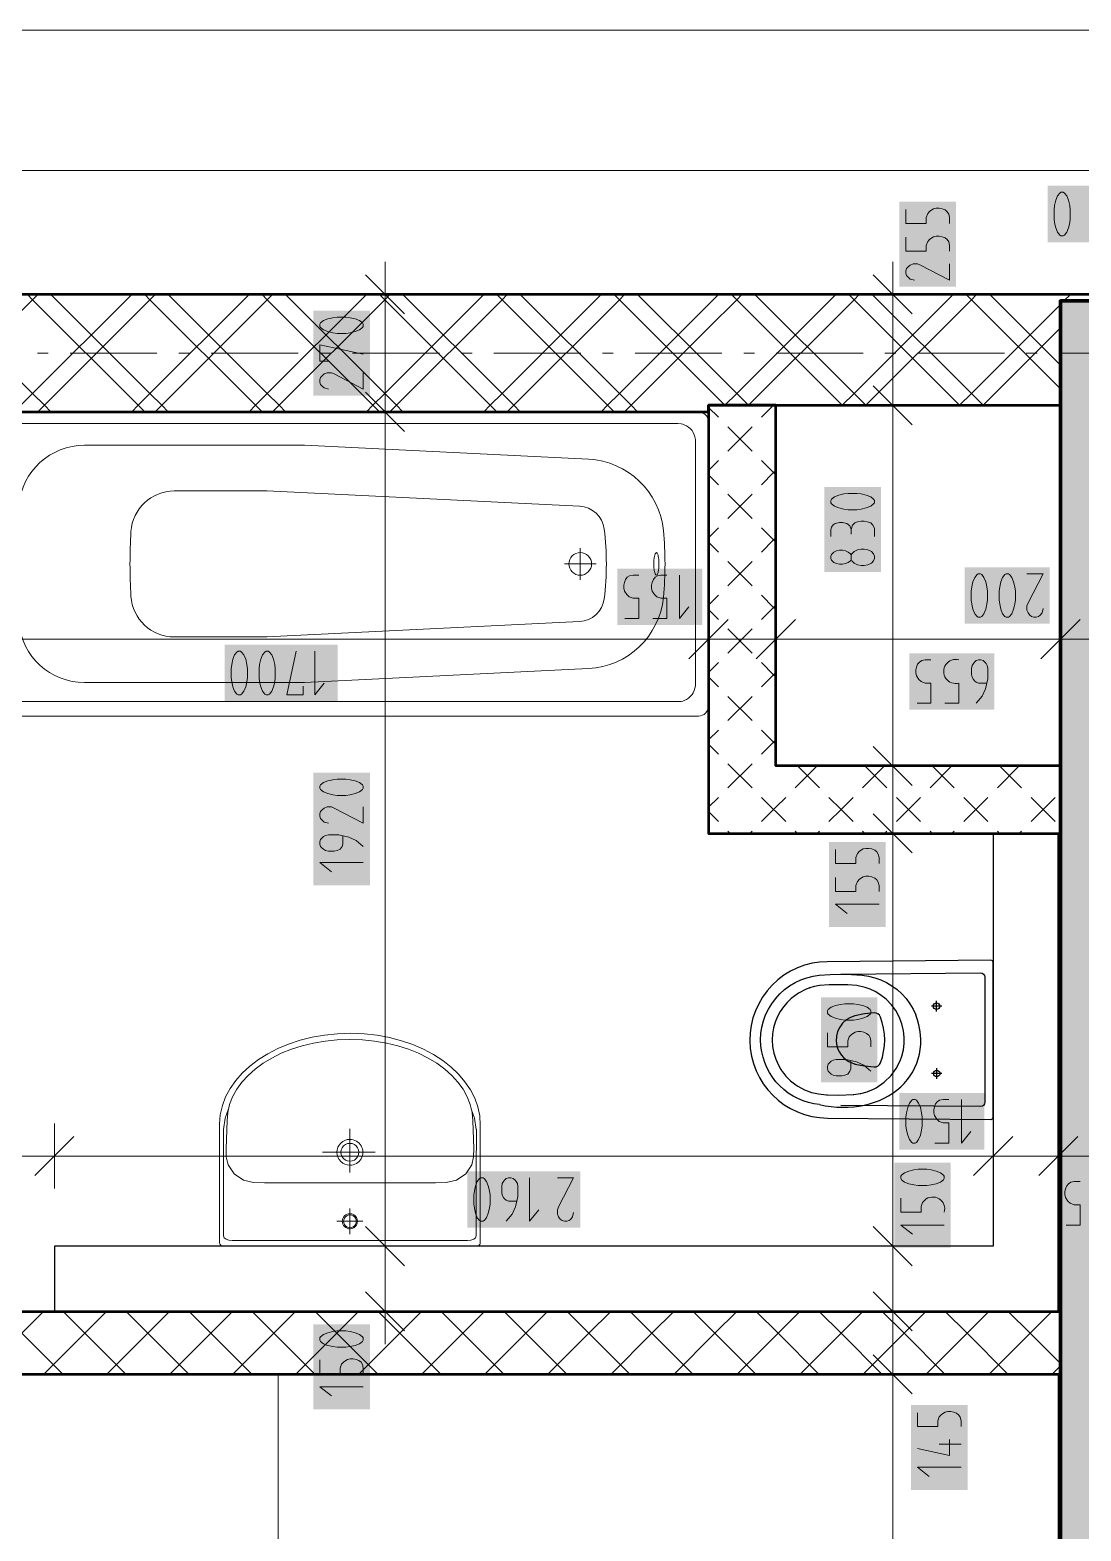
# Model space of a CAD drawing. Header units: millimetres. Extents: x 0 to 594, y 0 to 420.
# Drawn here: x 325.53 to 350.32, y 189.16 to 224.56 of the extents above; entities that cross this region are included whole.
import ezdxf

# ---------------------------------------------------------------- set-up
doc = ezdxf.new("R2010")
doc.units = ezdxf.units.MM
doc.header["$LTSCALE"] = 8
for name, color, linetype in [('PDF_Instalacni prizdivka do 1m', 7, 'Continuous'), ('PDF_Koty delkove', 7, 'Continuous'), ('PDF_Kuchyne', 7, 'Continuous'), ('PDF_Osy hlavni', 7, 'Continuous'), ('PDF_Pricky CP', 7, 'Continuous'), ('PDF_Pricky zdene', 7, 'Continuous'), ('PDF_Sanita', 7, 'Continuous'), ('PDF_Steny akusticke', 7, 'Continuous'), ('PDF_Steny obvodove nosne', 7, 'Continuous')]:
    doc.layers.add(name, color=color, linetype=linetype)

msp = doc.modelspace()

# ---------------------------------------------------------------- linework, layer by layer
at = {"layer": 'PDF_Instalacni prizdivka do 1m', "lineweight": 25}
msp.add_lwpolyline([(326.109, 194.34), (349.786, 194.34), (349.786, 194.34), (349.786, 205.615), (348.249, 205.615), (348.249, 195.878), (326.109, 195.878)], close=True, dxfattribs=at)
at = {"layer": 'PDF_Koty delkove', "lineweight": 18}
for points in [[(510.402, 224.562), (490.697, 224.562), (470.838, 224.562), (469.351, 224.562), (157.447, 224.562)], [(416.513, 221.246), (405.084, 221.246), (397.192, 221.246), (389.71, 221.246), (312.015, 221.246), (304.533, 221.246), (293.412, 221.246), (290.798, 221.246), (281.778, 221.246), (279.164, 221.246), (268.043, 221.246), (260.561, 221.246), (182.866, 221.246)], [(346.192, 220.331), (346.192, 220.002), (346.67, 220.002), (346.67, 220.139), (346.705, 220.234), (346.756, 220.289), (346.841, 220.344), (346.909, 220.358), (346.977, 220.358), (347.046, 220.344), (347.114, 220.317), (347.165, 220.276), (347.2, 220.221), (347.217, 220.139), (347.217, 220.002)], [(346.192, 219.673), (346.192, 219.345), (346.67, 219.345), (346.67, 219.482), (346.705, 219.577), (346.756, 219.632), (346.841, 219.687), (346.909, 219.701), (346.977, 219.701), (347.046, 219.687), (347.114, 219.66), (347.165, 219.618), (347.2, 219.564), (347.217, 219.482), (347.217, 219.345)], [(334.369, 217.864), (333.446, 218.786)], [(333.907, 218.325), (333.907, 219.094)], [(346.341, 217.864), (345.419, 218.786)], [(345.88, 218.325), (345.88, 219.094)], [(347.217, 219.044), (347.217, 218.66), (346.534, 219.016), (346.465, 219.044), (346.362, 219.044), (346.295, 219.016), (346.243, 218.975), (346.209, 218.934), (346.192, 218.879), (346.192, 218.825), (346.209, 218.77), (346.243, 218.729), (346.295, 218.688), (346.396, 218.66)], [(334.676, 218.325), (333.907, 218.325), (333.139, 218.325)], [(333.907, 194.34), (333.907, 195.878), (333.907, 215.557), (333.907, 218.325)], [(346.649, 218.325), (345.88, 218.325), (345.111, 218.325)], [(345.88, 150.974), (345.88, 192.854), (345.88, 194.34), (345.88, 195.878), (345.88, 205.615), (345.88, 207.204), (345.88, 215.711), (345.88, 218.325)], [(332.984, 217.79), (332.779, 217.79), (332.677, 217.776), (332.558, 217.749), (332.455, 217.708), (332.386, 217.654), (332.37, 217.626), (332.37, 217.572), (332.386, 217.544), (332.455, 217.49), (332.558, 217.448), (332.677, 217.421), (332.779, 217.407), (332.984, 217.407), (333.086, 217.421), (333.206, 217.448), (333.309, 217.49), (333.378, 217.544), (333.395, 217.572), (333.395, 217.626), (333.378, 217.654), (333.309, 217.708), (333.206, 217.749), (333.086, 217.776), (332.984, 217.79)], [(332.574, 216.75), (332.37, 216.75), (332.37, 217.133), (333.395, 216.915)], [(333.395, 216.476), (333.395, 216.092), (332.711, 216.449), (332.643, 216.476), (332.54, 216.476), (332.472, 216.449), (332.421, 216.408), (332.386, 216.367), (332.37, 216.312), (332.37, 216.258), (332.386, 216.203), (332.421, 216.161), (332.472, 216.12), (332.574, 216.092)], [(334.369, 215.096), (333.446, 216.019)], [(346.341, 215.25), (345.419, 216.172)], [(346.649, 215.711), (345.88, 215.711), (345.111, 215.711)], [(334.676, 215.557), (333.907, 215.557), (333.139, 215.557)], [(345.036, 213.633), (344.831, 213.633), (344.729, 213.619), (344.61, 213.592), (344.507, 213.551), (344.438, 213.496), (344.422, 213.468), (344.422, 213.414), (344.438, 213.386), (344.507, 213.332), (344.61, 213.291), (344.729, 213.263), (344.831, 213.249), (345.036, 213.249), (345.138, 213.263), (345.258, 213.291), (345.361, 213.332), (345.43, 213.386), (345.447, 213.414), (345.447, 213.468)], [(345.447, 213.468), (345.43, 213.496), (345.361, 213.551), (345.258, 213.592), (345.138, 213.619), (345.036, 213.633)], [(344.422, 212.62), (344.422, 212.784), (344.438, 212.839), (344.473, 212.894), (344.524, 212.921), (344.626, 212.949), (344.695, 212.949), (344.797, 212.921), (344.866, 212.866), (344.9, 212.784), (344.9, 212.675)], [(345.447, 212.62), (345.447, 212.811), (345.412, 212.88), (345.361, 212.935), (345.276, 212.962), (345.207, 212.976), (345.138, 212.976), (345.053, 212.962), (344.986, 212.935), (344.934, 212.88), (344.9, 212.784)], [(344.438, 212.059), (344.422, 212.1), (344.422, 212.154), (344.438, 212.195), (344.49, 212.25), (344.558, 212.278), (344.626, 212.292), (344.695, 212.292), (344.763, 212.278), (344.831, 212.25), (344.882, 212.209), (344.9, 212.182)], [(344.9, 212.072), (344.882, 212.045), (344.831, 212.004), (344.763, 211.977), (344.695, 211.963), (344.626, 211.963), (344.558, 211.977), (344.49, 212.004), (344.438, 212.059)], [(339.538, 211.467), (339.552, 211.535), (339.579, 211.603), (339.62, 211.654), (339.674, 211.689), (339.756, 211.706), (339.894, 211.706)], [(340.222, 210.681), (340.551, 210.681), (340.551, 211.159), (340.413, 211.159), (340.318, 211.194), (340.263, 211.245), (340.209, 211.33), (340.195, 211.398), (340.195, 211.467), (340.209, 211.535), (340.236, 211.603), (340.277, 211.654), (340.331, 211.689), (340.413, 211.706), (340.551, 211.706)], [(340.852, 211.706), (340.852, 210.681), (341.07, 210.954)], [(348.389, 211.325), (348.389, 211.12), (348.403, 211.018), (348.43, 210.899), (348.472, 210.796), (348.526, 210.727), (348.554, 210.711), (348.608, 210.711), (348.636, 210.727), (348.69, 210.796), (348.731, 210.899), (348.759, 211.018), (348.773, 211.12), (348.773, 211.325), (348.759, 211.427), (348.731, 211.547), (348.69, 211.65), (348.636, 211.719), (348.608, 211.736), (348.554, 211.736), (348.526, 211.719), (348.472, 211.65), (348.43, 211.547)], [(349.046, 211.736), (349.43, 211.736), (349.074, 211.052), (349.046, 210.984), (349.046, 210.881), (349.074, 210.813), (349.115, 210.762), (349.156, 210.727), (349.211, 210.711), (349.265, 210.711), (349.32, 210.727), (349.361, 210.762), (349.402, 210.813), (349.43, 210.915)], [(339.565, 210.681), (339.894, 210.681), (339.894, 211.159), (339.756, 211.159), (339.661, 211.194), (339.606, 211.245), (339.552, 211.33), (339.538, 211.398), (339.538, 211.467)], [(348.43, 211.547), (348.403, 211.427), (348.389, 211.325)], [(341.996, 210.655), (341.074, 209.732)], [(341.535, 210.962), (341.535, 210.193), (341.535, 209.425)], [(343.585, 210.655), (342.662, 209.732)], [(343.124, 210.962), (343.124, 210.193), (343.124, 209.425)], [(350.299, 210.655), (349.376, 209.732)], [(349.837, 210.962), (349.837, 210.193), (349.837, 209.425)], [(386.942, 210.193), (383.497, 210.193), (377.615, 210.193), (377.612, 210.193), (375.857, 210.193), (371.028, 210.193), (360.19, 210.193), (358.601, 210.193), (351.888, 210.193), (349.837, 210.193), (343.124, 210.193), (341.535, 210.193), (324.11, 210.193), (314.783, 210.193), (313.655, 210.193)], [(330.621, 209.72), (330.58, 209.822), (330.526, 209.891), (330.498, 209.908), (330.444, 209.908), (330.416, 209.891), (330.361, 209.822), (330.32, 209.72), (330.293, 209.6), (330.279, 209.497)], [(330.279, 209.497), (330.279, 209.292), (330.293, 209.191), (330.32, 209.071), (330.361, 208.968), (330.416, 208.9), (330.444, 208.883), (330.498, 208.883), (330.526, 208.9), (330.58, 208.968), (330.621, 209.071), (330.649, 209.191), (330.663, 209.292), (330.663, 209.497), (330.649, 209.6), (330.621, 209.72)], [(331.977, 209.087), (331.977, 208.883), (331.593, 208.883), (331.812, 209.908)], [(332.25, 209.908), (332.25, 208.883), (332.469, 209.156)], [(346.454, 208.683), (346.783, 208.683), (346.783, 209.16), (346.646, 209.16), (346.551, 209.195), (346.496, 209.246), (346.441, 209.331), (346.427, 209.399), (346.427, 209.468), (346.441, 209.536), (346.468, 209.604), (346.51, 209.655), (346.564, 209.69), (346.646, 209.707), (346.783, 209.707)], [(348.097, 209.16), (347.906, 209.16), (347.851, 209.178), (347.81, 209.211), (347.783, 209.246), (347.755, 209.296), (347.741, 209.365), (347.741, 209.501), (347.755, 209.57), (347.783, 209.621), (347.81, 209.655), (347.851, 209.69), (347.906, 209.707), (347.96, 209.707), (348.015, 209.69), (348.056, 209.655), (348.083, 209.621), (348.111, 209.57), (348.125, 209.501), (348.125, 209.263), (348.07, 209.024), (347.988, 208.853), (347.851, 208.683)], [(346.341, 206.742), (345.419, 207.665)], [(346.649, 207.204), (345.88, 207.204), (345.111, 207.204)], [(332.984, 206.895), (332.779, 206.895), (332.677, 206.881), (332.558, 206.854), (332.455, 206.813), (332.386, 206.759), (332.37, 206.731), (332.37, 206.677), (332.386, 206.649), (332.455, 206.594), (332.558, 206.553)], [(332.558, 206.553), (332.677, 206.525), (332.779, 206.511), (332.984, 206.511), (333.086, 206.525), (333.206, 206.553), (333.309, 206.594), (333.378, 206.649), (333.395, 206.677), (333.395, 206.731), (333.378, 206.759), (333.309, 206.813), (333.206, 206.854), (333.086, 206.881), (332.984, 206.895)], [(333.395, 206.238), (333.395, 205.854), (332.711, 206.211), (332.643, 206.238), (332.54, 206.238), (332.472, 206.211), (332.421, 206.17), (332.386, 206.129), (332.37, 206.074), (332.37, 206.019), (332.386, 205.964), (332.421, 205.923), (332.472, 205.882), (332.574, 205.854)], [(346.341, 205.154), (345.419, 206.076)], [(333.395, 205.307), (333.224, 205.445), (333.053, 205.527), (332.814, 205.581), (332.574, 205.581), (332.506, 205.567), (332.455, 205.54), (332.421, 205.513), (332.386, 205.472), (332.37, 205.417), (332.37, 205.362), (332.386, 205.307), (332.421, 205.266), (332.455, 205.239), (332.506, 205.211), (332.574, 205.197), (332.711, 205.197), (332.779, 205.211), (332.848, 205.239), (332.899, 205.307), (332.916, 205.362), (332.916, 205.554)], [(346.649, 205.615), (345.88, 205.615), (345.111, 205.615)], [(344.533, 205.233), (344.533, 204.905), (345.011, 204.905), (345.011, 205.042), (345.046, 205.137), (345.097, 205.192), (345.182, 205.246), (345.25, 205.26), (345.319, 205.26), (345.387, 205.246), (345.455, 205.219), (345.506, 205.178), (345.541, 205.124), (345.558, 205.042), (345.558, 204.905)], [(333.395, 204.924), (332.37, 204.924), (332.643, 204.705)], [(344.533, 204.576), (344.533, 204.247), (345.011, 204.247), (345.011, 204.385), (345.046, 204.48), (345.097, 204.535), (345.182, 204.589)], [(345.182, 204.589), (345.25, 204.603), (345.319, 204.603), (345.387, 204.589), (345.455, 204.562), (345.506, 204.521), (345.541, 204.467), (345.558, 204.385), (345.558, 204.247)], [(345.558, 203.946), (344.533, 203.946), (344.806, 203.728)], [(344.342, 200.911), (344.342, 200.583), (344.82, 200.583), (344.82, 200.72), (344.855, 200.815), (344.906, 200.87), (344.991, 200.924), (345.059, 200.938), (345.128, 200.938), (345.196, 200.924), (345.264, 200.897), (345.315, 200.856), (345.35, 200.802), (345.367, 200.72), (345.367, 200.583)], [(345.367, 200.008), (345.196, 200.145), (345.025, 200.227), (344.786, 200.281), (344.546, 200.281), (344.479, 200.267), (344.427, 200.24), (344.394, 200.213), (344.359, 200.172), (344.342, 200.117), (344.342, 200.063), (344.359, 200.008), (344.394, 199.967), (344.427, 199.939), (344.479, 199.912), (344.546, 199.898), (344.684, 199.898), (344.751, 199.912)], [(344.751, 199.912), (344.82, 199.939), (344.871, 200.008), (344.889, 200.063), (344.889, 200.254)], [(346.192, 198.925), (346.192, 198.72), (346.206, 198.618), (346.233, 198.499), (346.274, 198.396), (346.328, 198.327), (346.356, 198.311), (346.41, 198.311), (346.438, 198.327), (346.492, 198.396), (346.533, 198.499), (346.561, 198.618), (346.575, 198.72), (346.575, 198.925), (346.561, 199.027), (346.533, 199.147), (346.492, 199.25), (346.438, 199.319), (346.41, 199.336), (346.356, 199.336), (346.328, 199.319), (346.274, 199.25)], [(346.876, 198.311), (347.204, 198.311), (347.204, 198.789), (347.067, 198.789), (346.972, 198.823), (346.917, 198.875), (346.863, 198.96), (346.849, 199.027), (346.849, 199.096), (346.863, 199.165), (346.89, 199.232), (346.931, 199.284), (346.985, 199.319), (347.067, 199.336), (347.204, 199.336)], [(347.506, 199.336), (347.506, 198.311), (347.724, 198.584)], [(346.274, 199.25), (346.233, 199.147), (346.206, 199.027), (346.192, 198.925)], [(326.109, 198.773), (326.109, 198.004), (326.109, 197.235)], [(348.249, 198.773), (348.249, 198.004), (348.249, 197.235)], [(349.786, 198.773), (349.786, 198.004), (349.786, 197.235)], [(326.57, 198.465), (325.648, 197.543)], [(348.71, 198.465), (347.787, 197.543)], [(350.247, 198.465), (349.325, 197.543)], [(386.942, 198.004), (378.844, 198.004), (375.616, 198.004), (373.26, 198.004), (353.579, 198.004), (351.888, 198.004), (349.786, 198.004), (348.249, 198.004), (326.109, 198.004), (314.783, 198.004), (313.655, 198.004)], [(336.343, 196.654), (336.371, 196.774), (336.385, 196.875), (336.385, 197.08), (336.371, 197.183), (336.343, 197.303), (336.302, 197.405), (336.248, 197.474), (336.22, 197.491), (336.166, 197.491), (336.138, 197.474), (336.083, 197.405), (336.042, 197.303), (336.015, 197.183), (336.001, 197.08)], [(337.014, 196.944), (336.823, 196.944), (336.768, 196.961), (336.726, 196.995), (336.699, 197.03), (336.672, 197.08), (336.658, 197.149), (336.658, 197.285), (336.672, 197.354), (336.699, 197.405), (336.726, 197.439), (336.768, 197.474), (336.823, 197.491), (336.877, 197.491), (336.932, 197.474), (336.973, 197.439), (337, 197.405), (337.028, 197.354), (337.042, 197.285), (337.042, 197.047), (336.987, 196.808), (336.905, 196.637), (336.768, 196.466)], [(337.315, 197.491), (337.315, 196.466), (337.534, 196.739)], [(337.972, 197.491), (338.356, 197.491), (338, 196.808), (337.972, 196.739), (337.972, 196.637), (338, 196.569), (338.041, 196.518), (338.082, 196.483), (338.137, 196.466), (338.191, 196.466), (338.246, 196.483), (338.287, 196.518), (338.328, 196.569), (338.356, 196.67)], [(350.298, 196.377), (350.298, 196.855), (350.161, 196.855), (350.066, 196.89), (350.011, 196.941), (349.956, 197.026), (349.943, 197.094), (349.943, 197.162), (349.956, 197.231), (349.984, 197.299), (350.025, 197.35), (350.079, 197.385), (350.161, 197.402), (350.298, 197.402)], [(336.001, 197.08), (336.001, 196.875), (336.015, 196.774), (336.042, 196.654), (336.083, 196.551), (336.138, 196.483), (336.166, 196.466), (336.22, 196.466), (336.248, 196.483), (336.302, 196.551), (336.343, 196.654)], [(334.369, 195.416), (333.446, 196.339)], [(346.341, 195.416), (345.419, 196.339)], [(347.096, 196.377), (346.071, 196.377), (346.344, 196.159)], [(349.97, 196.377), (350.298, 196.377)], [(334.676, 195.878), (333.907, 195.878), (333.139, 195.878)], [(346.649, 195.878), (345.88, 195.878), (345.111, 195.878)], [(334.369, 193.879), (333.446, 194.801)], [(346.341, 193.879), (345.419, 194.801)], [(334.676, 194.34), (333.907, 194.34), (333.139, 194.34)], [(333.907, 194.34), (333.907, 193.571)], [(346.649, 194.34), (345.88, 194.34), (345.111, 194.34)], [(332.984, 193.879), (332.779, 193.879), (332.677, 193.865), (332.558, 193.838), (332.455, 193.797), (332.386, 193.743), (332.37, 193.715), (332.37, 193.661), (332.386, 193.633), (332.455, 193.579), (332.558, 193.537), (332.677, 193.51), (332.779, 193.496), (332.984, 193.496), (333.086, 193.51), (333.206, 193.537), (333.309, 193.579), (333.378, 193.633), (333.395, 193.661), (333.395, 193.715), (333.378, 193.743)], [(333.378, 193.743), (333.309, 193.797), (333.206, 193.838), (333.086, 193.865), (332.984, 193.879)], [(346.341, 192.393), (345.419, 193.315)], [(332.37, 193.195), (332.37, 192.866), (332.848, 192.866), (332.848, 193.004), (332.882, 193.099), (332.934, 193.154), (333.019, 193.208), (333.086, 193.222), (333.155, 193.222), (333.224, 193.208), (333.291, 193.181), (333.343, 193.14), (333.378, 193.086), (333.395, 193.004), (333.395, 192.866)], [(346.649, 192.854), (345.88, 192.854), (345.111, 192.854)], [(333.395, 192.565), (332.37, 192.565), (332.643, 192.347)], [(346.467, 191.951), (346.467, 191.623), (346.944, 191.623), (346.944, 191.76), (346.979, 191.855), (347.03, 191.91), (347.115, 191.964), (347.183, 191.978), (347.252, 191.978), (347.32, 191.964), (347.388, 191.937), (347.439, 191.896), (347.474, 191.842), (347.492, 191.76), (347.492, 191.623)], [(347.218, 191.321), (347.218, 190.938), (346.467, 191.103)], [(347.492, 191.212), (346.979, 191.212)], [(347.492, 190.664), (346.467, 190.664), (346.739, 190.446)]]:
    msp.add_lwpolyline(points, dxfattribs=at)
for points in [[(349.685, 220.323), (349.685, 220.118), (349.699, 220.016), (349.726, 219.896), (349.767, 219.794), (349.821, 219.725), (349.849, 219.709), (349.903, 219.709), (349.931, 219.725), (349.985, 219.794), (350.027, 219.896), (350.054, 220.016), (350.068, 220.118), (350.068, 220.323), (350.054, 220.425), (350.027, 220.545), (349.985, 220.648), (349.931, 220.716), (349.903, 220.734), (349.849, 220.734), (349.821, 220.716), (349.767, 220.648), (349.726, 220.545), (349.699, 220.425)], [(345.207, 212.319), (345.138, 212.319), (345.053, 212.305), (344.968, 212.264), (344.917, 212.209), (344.9, 212.182), (344.9, 212.072), (344.917, 212.045), (344.968, 211.99), (345.053, 211.949), (345.138, 211.935), (345.207, 211.935), (345.292, 211.949), (345.378, 211.99), (345.43, 212.045), (345.447, 212.1), (345.447, 212.154), (345.43, 212.209), (345.378, 212.264), (345.292, 212.305)], [(347.732, 211.325), (347.732, 211.12), (347.746, 211.018), (347.773, 210.899), (347.814, 210.796), (347.869, 210.727), (347.897, 210.711), (347.951, 210.711), (347.979, 210.727), (348.033, 210.796), (348.074, 210.899), (348.102, 211.018), (348.116, 211.12), (348.116, 211.325), (348.102, 211.427), (348.074, 211.547), (348.033, 211.65), (347.979, 211.719), (347.951, 211.736), (347.897, 211.736), (347.869, 211.719), (347.814, 211.65), (347.773, 211.547), (347.746, 211.427)], [(330.936, 209.497), (330.936, 209.292), (330.95, 209.191), (330.977, 209.071), (331.018, 208.968), (331.073, 208.9), (331.101, 208.883), (331.155, 208.883), (331.183, 208.9), (331.237, 208.968), (331.278, 209.071), (331.306, 209.191), (331.32, 209.292), (331.32, 209.497), (331.306, 209.6), (331.278, 209.72), (331.237, 209.822), (331.183, 209.891), (331.155, 209.908), (331.101, 209.908), (331.073, 209.891), (331.018, 209.822), (330.977, 209.72), (330.95, 209.6)], [(344.956, 201.595), (344.751, 201.595), (344.65, 201.581), (344.53, 201.554), (344.427, 201.513), (344.359, 201.459), (344.342, 201.431), (344.342, 201.377), (344.359, 201.349), (344.427, 201.295), (344.53, 201.254), (344.65, 201.226), (344.751, 201.212), (344.956, 201.212), (345.059, 201.226), (345.179, 201.254), (345.281, 201.295), (345.35, 201.349), (345.367, 201.377), (345.367, 201.431), (345.35, 201.459), (345.281, 201.513), (345.179, 201.554), (345.059, 201.581)], [(346.685, 197.691), (346.48, 197.691), (346.379, 197.678), (346.259, 197.65), (346.156, 197.609), (346.088, 197.555), (346.071, 197.527), (346.071, 197.473), (346.088, 197.445), (346.156, 197.391), (346.259, 197.35), (346.379, 197.322), (346.48, 197.308), (346.685, 197.308), (346.788, 197.322), (346.908, 197.35), (347.01, 197.391), (347.079, 197.445), (347.096, 197.473), (347.096, 197.527), (347.079, 197.555), (347.01, 197.609), (346.908, 197.65), (346.788, 197.678)]]:
    msp.add_lwpolyline(points, close=True, dxfattribs=at)
for points in [[(347.112, 208.683), (347.44, 208.683), (347.44, 209.16, -1.306892), (347.44, 209.707)], [(346.071, 197.007), (346.071, 196.679), (346.549, 196.679), (346.549, 196.816), (346.584, 196.911), (346.635, 196.966, -0.753191), (347.096, 196.679)]]:
    msp.add_lwpolyline(points, format="xyb", dxfattribs=at)
at = {"layer": 'PDF_Koty delkove', "color": 7, "lineweight": 18, "true_color": 0xffffff, "transparency": 33554559}
for points in [[(352.193, 220.887), (349.531, 220.887), (352.193, 219.555), (349.531, 219.555)], [(347.371, 218.506), (347.371, 220.511), (346.038, 218.506), (346.038, 220.511)], [(333.549, 215.939), (333.549, 217.944), (332.216, 215.939), (332.216, 217.944)], [(345.601, 211.781), (345.601, 213.786), (344.268, 211.781), (344.268, 213.786)], [(341.389, 211.86), (339.384, 211.86), (341.389, 210.528), (339.384, 210.528)], [(349.584, 211.89), (347.579, 211.89), (349.584, 210.557), (347.579, 210.557)], [(332.788, 210.062), (330.126, 210.062), (332.788, 208.73), (330.126, 208.73)], [(348.279, 209.861), (346.274, 209.861), (348.279, 208.529), (346.274, 208.529)], [(333.549, 204.387), (333.549, 207.048), (332.216, 204.387), (332.216, 207.048)], [(345.712, 203.409), (345.712, 205.414), (344.38, 203.409), (344.38, 205.414)], [(345.521, 199.744), (345.521, 201.749), (344.189, 199.744), (344.189, 201.749)], [(348.043, 199.49), (346.038, 199.49), (348.043, 198.157), (346.038, 198.157)], [(338.51, 197.645), (335.848, 197.645), (338.51, 196.313), (335.848, 196.313)], [(347.25, 195.84), (347.25, 197.845), (345.918, 195.84), (345.918, 197.845)], [(351.794, 197.556), (349.789, 197.556), (351.794, 196.223), (349.789, 196.223)], [(333.549, 192.028), (333.549, 194.033), (332.216, 192.028), (332.216, 194.033)], [(347.645, 190.127), (347.645, 192.132), (346.313, 190.127), (346.313, 192.132)]]:
    msp.add_solid(points, dxfattribs=at)
at = {"layer": 'PDF_Kuchyne', "lineweight": 13}
msp.add_lwpolyline([(349.786, 168.254), (337.486, 168.254), (337.486, 174.404), (343.636, 174.404), (343.636, 186.704), (331.388, 186.704), (331.388, 192.854), (349.786, 192.854), (349.786, 186.704)], dxfattribs=at)
at = {"layer": 'PDF_Osy hlavni', "lineweight": 18}
for points in [[(325.966, 216.941), (325.71, 216.941)], [(328.529, 216.941), (326.479, 216.941)], [(329.297, 216.941), (329.041, 216.941)], [(331.86, 216.941), (329.81, 216.941)], [(332.628, 216.941), (332.372, 216.941)], [(335.191, 216.941), (333.141, 216.941)], [(335.96, 216.941), (335.703, 216.941)], [(338.522, 216.941), (336.472, 216.941)], [(339.291, 216.941), (339.035, 216.941)], [(341.853, 216.941), (339.803, 216.941)], [(342.622, 216.941), (342.366, 216.941)], [(345.185, 216.941), (343.135, 216.941)], [(345.953, 216.941), (345.697, 216.941)], [(348.516, 216.941), (346.466, 216.941)], [(349.285, 216.941), (349.028, 216.941)], [(351.847, 216.941), (349.797, 216.941)]]:
    msp.add_lwpolyline(points, dxfattribs=at)
at = {"layer": 'PDF_Pricky CP', "lineweight": 50}
msp.add_lwpolyline([(343.124, 205.615), (349.786, 205.615), (349.837, 205.615), (349.837, 207.204), (343.124, 207.204), (343.124, 215.711), (341.535, 215.711), (341.535, 215.557), (341.535, 205.615), (343.124, 205.615)], dxfattribs=at)
at = {"layer": 'PDF_Pricky CP', "lineweight": 9}
for points in [[(341.768, 215.427), (341.535, 215.66)], [(343.072, 215.711), (342.788, 215.427)], [(343.124, 215.66), (343.072, 215.711)], [(342.562, 214.632), (341.994, 215.201)], [(342.562, 215.201), (341.994, 214.632)], [(341.535, 214.174), (341.768, 214.407)], [(343.124, 214.071), (343.072, 214.122), (342.788, 214.407)], [(343.072, 214.122), (343.124, 214.174)], [(341.768, 213.838), (341.535, 214.071)], [(343.072, 214.122), (342.788, 213.838)], [(342.562, 213.044), (341.994, 213.612)], [(342.562, 213.612), (341.994, 213.044)], [(341.535, 212.585), (341.768, 212.818)], [(343.124, 212.482), (343.072, 212.534), (342.788, 212.818)], [(341.768, 212.249), (341.535, 212.482)], [(343.072, 212.534), (342.788, 212.249)], [(343.072, 212.534), (343.124, 212.585)], [(342.562, 211.455), (341.994, 212.024)], [(342.562, 212.024), (341.994, 211.455)], [(341.535, 210.996), (341.768, 211.229)], [(343.124, 210.894), (343.072, 210.945), (342.788, 211.229)], [(342.788, 210.661), (343.072, 210.945), (343.124, 210.996)], [(341.768, 210.661), (341.535, 210.894)], [(342.562, 209.866), (341.994, 210.435)], [(342.562, 210.435), (341.994, 209.866)], [(341.535, 209.407), (341.768, 209.641)], [(343.124, 209.305), (343.072, 209.356), (342.788, 209.641)], [(341.768, 209.072), (341.535, 209.305)], [(342.788, 209.072), (343.072, 209.356), (343.124, 209.407)], [(342.562, 208.277), (341.994, 208.846)], [(342.562, 208.846), (341.994, 208.277)], [(341.535, 207.819), (341.768, 208.052)], [(343.124, 207.716), (343.072, 207.767), (342.788, 208.052)], [(342.788, 207.483), (343.072, 207.767), (343.124, 207.819)], [(341.768, 207.483), (341.535, 207.716)], [(342.562, 206.689), (341.994, 207.257)], [(342.562, 207.257), (341.994, 206.689)], [(344.097, 207.204), (343.582, 206.689)], [(344.151, 206.689), (343.636, 207.204)], [(345.686, 207.204), (345.171, 206.689)], [(345.74, 206.689), (345.225, 207.204)], [(347.275, 207.204), (346.76, 206.689)], [(347.329, 206.689), (346.814, 207.204)], [(348.864, 207.204), (348.349, 206.689)], [(348.917, 206.689), (348.402, 207.204)], [(341.535, 206.23), (341.768, 206.463)], [(343.124, 206.127), (343.072, 206.179), (342.788, 206.463)], [(343.124, 206.23), (343.357, 206.463)], [(344.946, 205.894), (344.661, 206.179), (344.377, 206.463)], [(344.377, 205.894), (344.661, 206.179), (344.946, 206.463)], [(346.534, 205.894), (346.25, 206.179), (345.966, 206.463)], [(345.966, 205.894), (346.25, 206.179), (346.534, 206.463)], [(348.123, 205.894), (347.839, 206.179), (347.554, 206.463)], [(347.554, 205.894), (347.839, 206.179), (348.123, 206.463)], [(349.712, 205.894), (349.427, 206.179), (349.143, 206.463)], [(349.143, 205.894), (349.427, 206.179), (349.712, 206.463)], [(341.768, 205.894), (341.535, 206.127)], [(342.788, 205.894), (343.072, 206.179), (343.124, 206.23)], [(343.357, 205.894), (343.124, 206.127)], [(342.047, 205.615), (341.994, 205.669)], [(342.562, 205.669), (342.509, 205.615)], [(343.636, 205.615), (343.582, 205.669)], [(344.151, 205.669), (344.097, 205.615)], [(345.225, 205.615), (345.171, 205.669)], [(345.74, 205.669), (345.686, 205.615)], [(346.814, 205.615), (346.76, 205.669)], [(347.329, 205.669), (347.275, 205.615)], [(348.402, 205.615), (348.349, 205.669)], [(348.917, 205.669), (348.864, 205.615)]]:
    msp.add_lwpolyline(points, dxfattribs=at)
at = {"layer": 'PDF_Pricky zdene', "lineweight": 50}
msp.add_lwpolyline([(313.655, 192.854), (313.655, 194.135), (313.655, 194.34), (314.783, 194.34), (349.786, 194.34), (349.837, 194.34), (349.837, 192.854), (349.786, 192.854), (315.141, 192.854), (315.141, 192.341), (313.655, 192.341)], close=True, dxfattribs=at)
at = {"layer": 'PDF_Pricky zdene', "lineweight": 9}
for points in [[(325.853, 194.34), (325.34, 193.828), (324.366, 192.854)], [(326.314, 192.854), (325.34, 193.828), (324.828, 194.34)], [(327.339, 194.34), (326.826, 193.828), (325.853, 192.854)], [(327.8, 192.854), (326.826, 193.828), (326.314, 194.34)], [(328.825, 194.34), (328.313, 193.828), (327.339, 192.854)], [(329.286, 192.854), (328.313, 193.828), (327.8, 194.34)], [(330.311, 194.34), (329.799, 193.828), (328.825, 192.854)], [(330.773, 192.854), (329.799, 193.828), (329.286, 194.34)], [(331.798, 194.34), (331.285, 193.828), (330.311, 192.854)], [(332.259, 192.854), (331.285, 193.828), (330.773, 194.34)], [(333.284, 194.34), (332.771, 193.828), (331.798, 192.854)], [(333.745, 192.854), (332.771, 193.828), (332.259, 194.34)], [(334.77, 194.34), (334.258, 193.828), (333.284, 192.854)], [(335.231, 192.854), (334.258, 193.828), (333.745, 194.34)], [(336.256, 194.34), (335.744, 193.828), (334.77, 192.854)], [(336.718, 192.854), (335.744, 193.828), (335.231, 194.34)], [(337.742, 194.34), (337.23, 193.828), (336.256, 192.854)], [(338.204, 192.854), (337.23, 193.828), (336.718, 194.34)], [(339.229, 194.34), (338.716, 193.828), (338.204, 194.34)], [(340.715, 194.34), (340.202, 193.828), (339.229, 192.854)], [(341.176, 192.854), (340.202, 193.828), (339.69, 194.34)], [(342.201, 194.34), (341.689, 193.828), (340.715, 192.854)], [(342.662, 192.854), (341.689, 193.828), (341.176, 194.34)], [(343.687, 194.34), (343.175, 193.828), (342.201, 192.854)], [(344.149, 192.854), (343.175, 193.828), (342.662, 194.34)], [(345.174, 194.34), (344.661, 193.828), (343.687, 192.854)], [(345.635, 192.854), (344.661, 193.828), (344.149, 194.34)], [(346.66, 194.34), (346.147, 193.828), (345.174, 192.854)], [(347.121, 192.854), (346.147, 193.828), (345.635, 194.34)], [(348.146, 194.34), (347.634, 193.828), (346.66, 192.854)], [(348.607, 192.854), (347.634, 193.828), (347.121, 194.34)], [(349.632, 194.34), (349.12, 193.828), (348.146, 192.854)], [(349.837, 193.11), (349.12, 193.828), (348.607, 194.34)], [(339.69, 192.854), (338.716, 193.828), (337.742, 192.854)], [(349.837, 193.059), (349.632, 192.854)]]:
    msp.add_lwpolyline(points, dxfattribs=at)
at = {"layer": 'PDF_Sanita', "lineweight": 13}
for points in [[(324.345, 208.382), (324.346, 208.382), (341.299, 208.382, 0.41423), (341.535, 208.618), (341.535, 215.322, 0.41423), (341.299, 215.557), (324.346, 215.557, 0.41423), (324.11, 215.322), (324.11, 208.618, 0.41423), (324.345, 208.382)], [(339.076, 212.79, 0.364877), (338.496, 213.33), (331.123, 213.693), (328.938, 213.692, 0.395998), (327.916, 212.731, 0.031037), (327.916, 211.209, 0.39599), (328.938, 210.248), (331.123, 210.247), (338.496, 210.61, 0.364879), (339.076, 211.149)], [(330.098, 195.878, -0.414258), (330.004, 195.972), (330.004, 198.74, -0.002573), (330.004, 198.759)], [(336.154, 198.729), (336.154, 195.972, -0.414265), (336.063, 195.878), (336.06, 195.878), (336.04, 195.878), (330.118, 195.878), (330.098, 195.878), (330.095, 195.878), (330.098, 195.878), (330.118, 195.878)]]:
    msp.add_lwpolyline(points, format="xyb", dxfattribs=at)
for points in [[(324.79, 215.279), (332.823, 215.281), (340.812, 215.281), (340.888, 215.274), (340.928, 215.265), (340.965, 215.253), (341.018, 215.228), (341.067, 215.196), (341.114, 215.154), (341.148, 215.113), (341.177, 215.068), (341.2, 215.018), (341.217, 214.963), (341.226, 214.905), (341.227, 212.001)], [(338.511, 211.597), (338.511, 212.343)], [(340.357, 211.816), (340.352, 211.792), (340.346, 211.765), (340.336, 211.736), (340.323, 211.713), (340.307, 211.703), (340.291, 211.713), (340.277, 211.736), (340.268, 211.765), (340.261, 211.792), (340.257, 211.816), (340.254, 211.836), (340.252, 211.853), (340.25, 211.867), (340.249, 211.879), (340.248, 211.889), (340.247, 211.898), (340.246, 211.926), (340.245, 211.954), (340.245, 211.994), (340.247, 212.042), (340.248, 212.051), (340.249, 212.061), (340.25, 212.073), (340.252, 212.087), (340.254, 212.104), (340.257, 212.124), (340.261, 212.148), (340.268, 212.175), (340.277, 212.204), (340.291, 212.227), (340.307, 212.236), (340.323, 212.227), (340.336, 212.204), (340.346, 212.175), (340.352, 212.148), (340.357, 212.124), (340.36, 212.104), (340.362, 212.087), (340.363, 212.073), (340.364, 212.061), (340.365, 212.051), (340.366, 212.042), (340.366, 212.034), (340.368, 212.009), (340.368, 211.982), (340.368, 211.941)], [(341.227, 212.001), (341.226, 209.097), (341.217, 209.039), (341.2, 208.983), (341.177, 208.933), (341.148, 208.888), (341.114, 208.847), (341.067, 208.805), (341.018, 208.773), (340.965, 208.748), (340.928, 208.736), (340.888, 208.727), (340.812, 208.721), (332.823, 208.721)], [(338.138, 211.97), (338.884, 211.97)], [(340.368, 211.941), (340.365, 211.889), (340.364, 211.879), (340.363, 211.867), (340.362, 211.853), (340.36, 211.836), (340.357, 211.816)], [(332.823, 208.721), (324.79, 208.722)], [(330.099, 196.12), (330.099, 198.632), (330.14, 198.9), (330.219, 199.12)], [(336.059, 198.632), (336.018, 198.9), (335.939, 199.12)], [(330.182, 198.831), (330.161, 198.184), (330.164, 197.985), (330.204, 197.797), (330.348, 197.581), (330.566, 197.434), (330.809, 197.378), (331.063, 197.371), (335.095, 197.371), (335.349, 197.378), (335.592, 197.434), (335.81, 197.581), (335.954, 197.797), (335.994, 197.985), (335.998, 198.184), (335.976, 198.831)], [(333.079, 197.617), (333.079, 198.646)], [(336.062, 198.639), (336.059, 197.627)], [(333.671, 198.093), (332.436, 198.093)], [(336.059, 196.12), (336.059, 197.627)], [(333.079, 196.16), (333.079, 196.77)], [(333.384, 196.465), (332.774, 196.465)], [(330.304, 196.013), (335.854, 196.013)]]:
    msp.add_lwpolyline(points, dxfattribs=at)
for points in [[(338.707, 209.502, 0.372019), (340.472, 211.185, 0.048465), (340.472, 212.755, 0.372029), (338.707, 214.438), (332.012, 214.768), (326.821, 214.768, 0.387972), (325.269, 213.351, 0.045249), (325.269, 210.589, 0.387972), (326.821, 209.172), (332.012, 209.172)], [(338.511, 212.236, 0.414225), (338.245, 211.97, 0.414225), (338.511, 211.703, 0.414225), (338.778, 211.97, 0.414225)], [(333.079, 197.788, 1.000032), (333.079, 198.398, 0.414206), (332.774, 198.093, 0.414204)], [(333.079, 198.304, 1.000026), (333.079, 197.882, 1.000042)], [(333.079, 196.287, 1.000053), (333.079, 196.644, 0.414224), (332.9, 196.465, 0.41422)], [(333.079, 196.315, 1.000025), (333.079, 196.615, 1.000014)]]:
    msp.add_lwpolyline(points, format="xyb", close=True, dxfattribs=at)
at = {"layer": 'PDF_Sanita', "lineweight": 25}
msp.add_lwpolyline([(344.34, 198.899), (348.198, 198.868), (348.199, 198.868), (348.235, 198.883), (348.25, 198.919), (348.247, 202.573), (348.247, 202.574), (348.232, 202.61), (348.196, 202.625), (344.337, 202.588), (344.156, 202.578), (343.977, 202.55), (343.802, 202.504), (343.633, 202.442), (343.47, 202.363), (343.316, 202.268), (343.171, 202.159), (343.038, 202.035), (342.917, 201.9), (342.81, 201.753), (342.719, 201.597), (342.643, 201.433), (342.584, 201.262), (342.542, 201.087), (342.517, 200.907), (342.51, 200.726, 0.409118)], format="xyb", close=True, dxfattribs=at)
for points in [[(344.151, 199.22), (344.021, 199.238), (343.893, 199.267), (343.767, 199.307), (343.646, 199.358), (343.529, 199.419), (343.418, 199.49), (343.313, 199.571), (343.216, 199.66), (343.126, 199.757), (343.046, 199.862), (342.974, 199.973), (342.913, 200.09), (342.862, 200.211), (342.822, 200.336), (342.792, 200.465), (342.774, 200.596), (342.766, 200.746), (342.774, 200.896), (342.796, 201.044), (342.833, 201.19), (342.883, 201.331), (342.948, 201.467), (343.026, 201.596), (343.115, 201.716), (343.217, 201.828), (343.328, 201.929), (343.449, 202.018), (343.578, 202.095), (343.714, 202.159), (343.855, 202.209), (344.001, 202.245), (344.148, 202.267), (344.402, 202.285), (344.655, 202.292), (344.908, 202.286), (345.162, 202.268), (345.31, 202.246), (345.455, 202.21), (345.597, 202.16), (345.732, 202.097), (345.861, 202.02), (345.982, 201.931), (346.094, 201.83), (346.195, 201.718), (346.286, 201.598), (346.363, 201.469), (346.428, 201.333)], [(344.655, 202.291), (347.949, 202.323), (347.989, 202.315), (348.022, 202.293), (348.045, 202.26), (348.053, 202.221), (348.053, 202.22), (348.055, 199.272), (348.055, 199.271), (348.047, 199.232), (348.024, 199.199), (347.991, 199.177), (347.952, 199.17), (344.657, 199.196)], [(343.27, 200.002), (343.309, 199.951), (343.361, 199.888), (343.47, 199.779), (343.592, 199.683), (343.642, 199.649), (343.797, 199.566), (343.963, 199.505), (343.969, 199.503), (344.132, 199.468), (344.321, 199.45), (344.321, 199.45), (344.341, 199.449), (344.608, 199.443), (344.951, 199.455), (344.962, 199.456), (345.114, 199.477), (345.126, 199.48), (345.279, 199.522), (345.426, 199.582), (345.49, 199.616), (345.68, 199.745), (345.844, 199.906), (345.962, 200.069), (346.053, 200.248), (346.095, 200.363), (346.131, 200.509), (346.15, 200.658), (346.151, 200.808), (346.135, 200.957), (346.095, 201.124), (346.034, 201.284), (345.952, 201.435), (345.851, 201.573), (345.724, 201.705), (345.58, 201.817), (345.58, 201.817), (345.466, 201.885), (345.346, 201.941), (345.228, 201.982), (345.033, 202.024), (344.824, 202.04), (344.824, 202.039), (344.594, 202.045), (344.38, 202.04), (344.152, 202.023), (344.035, 202.001), (343.921, 201.969), (343.922, 201.969), (343.841, 201.939), (343.841, 201.939), (343.655, 201.845), (343.486, 201.722), (343.388, 201.629), (343.301, 201.527), (343.226, 201.416), (343.162, 201.298), (343.108, 201.165), (343.068, 201.027), (343.045, 200.886), (343.037, 200.742), (343.046, 200.587), (343.074, 200.434), (343.12, 200.286), (343.184, 200.144), (343.184, 200.144), (343.241, 200.046), (343.262, 200.014), (343.27, 200.002)], [(347.039, 201.54), (346.793, 201.54)], [(346.916, 201.417), (346.915, 201.663)], [(348.248, 201.541), (348.248, 201.515)], [(345.685, 200.607), (345.691, 200.744), (345.685, 200.882), (345.666, 201.018), (345.635, 201.152), (345.593, 201.283), (345.569, 201.325), (345.533, 201.358), (345.489, 201.377), (345.441, 201.382), (345.213, 201.359), (344.989, 201.313), (344.99, 201.313), (344.881, 201.274), (344.783, 201.215), (344.698, 201.137), (344.63, 201.045), (344.58, 200.94), (344.553, 200.828), (344.547, 200.714), (344.565, 200.6), (344.589, 200.525), (344.624, 200.454), (344.667, 200.388), (344.719, 200.328), (344.779, 200.276), (344.845, 200.233), (344.916, 200.199), (344.991, 200.174), (344.99, 200.175), (345.214, 200.129), (345.442, 200.106), (345.49, 200.111), (345.534, 200.131), (345.57, 200.164), (345.594, 200.206)], [(345.594, 200.206), (345.636, 200.337), (345.666, 200.471), (345.685, 200.607)], [(346.917, 199.828), (346.917, 200.074)], [(347.04, 199.951), (346.794, 199.951)], [(348.249, 199.978), (348.249, 199.952)], [(345.327, 199.539), (345.348, 199.548)]]:
    msp.add_lwpolyline(points, dxfattribs=at)
for centre in [(346.916, 201.54), (346.917, 199.951)]:
    msp.add_circle(centre, 0.0769, dxfattribs=at)
at = {"layer": 'PDF_Sanita', "lineweight": 9}
msp.add_arc((332.393, 211.97), 6.734, 353.0014, 6.9986, dxfattribs=at)
at = {"layer": 'PDF_Sanita', "lineweight": 25}
msp.add_ellipse((344.36, 201.039), major_axis=(-2.052, 0.929), ratio=0.799458, start_param=1.82214, end_param=3.813666, dxfattribs=at)
at = {"layer": 'PDF_Sanita', "lineweight": 13}
for points in [[(333.101, 200.9), (331.402, 200.908), (330.016, 199.95), (330.004, 198.759)], [(333.078, 200.756), (331.479, 200.756), (330.182, 199.894), (330.182, 198.831)], [(335.976, 198.831), (335.976, 199.894), (334.678, 200.756), (333.078, 200.756)], [(336.154, 198.729), (336.166, 199.919), (334.799, 200.892), (333.101, 200.9)], [(333.079, 196.615), (333.079, 196.615), (333.079, 196.615), (333.079, 196.615)], [(330.099, 196.12), (330.099, 196.061), (330.191, 196.013), (330.304, 196.013)], [(335.854, 196.013), (335.967, 196.013), (336.059, 196.061), (336.059, 196.12)], [(330.098, 195.878), (330.098, 195.878), (330.098, 195.878), (330.098, 195.878)], [(336.154, 195.972), (336.154, 195.972), (336.154, 195.972), (336.154, 195.972)]]:
    msp.add_open_spline(points, degree=3, dxfattribs=at)
at = {"layer": 'PDF_Steny akusticke', "lineweight": 50}
for points in [[(341.535, 218.325), (312.015, 218.325), (312.015, 215.762)], [(359.626, 218.325), (341.535, 218.325)], [(341.535, 215.711), (349.837, 215.711), (349.837, 218.171), (351.887, 218.171), (351.887, 215.711), (358.601, 215.711), (359.626, 215.711)], [(314.783, 215.557), (341.535, 215.557), (341.535, 215.711)]]:
    msp.add_lwpolyline(points, dxfattribs=at)
at = {"layer": 'PDF_Steny akusticke', "lineweight": 9}
for points in [[(323.106, 215.711), (325.596, 218.202), (325.473, 218.325)], [(326.027, 215.557), (325.873, 215.711), (325.596, 215.988), (323.259, 218.325)], [(325.166, 215.557), (325.32, 215.711), (325.596, 215.988), (327.933, 218.325)], [(325.596, 218.202), (325.719, 218.325)], [(328.241, 215.557), (328.087, 215.711), (325.596, 218.202)], [(325.873, 215.711), (328.364, 218.202)], [(328.794, 215.557), (328.641, 215.711), (328.364, 215.988), (326.027, 218.325)], [(327.933, 215.557), (328.087, 215.711), (328.364, 215.988), (330.701, 218.325)], [(328.364, 218.202), (328.241, 218.325)], [(328.364, 218.202), (328.487, 218.325)], [(330.855, 215.711), (328.364, 218.202)], [(328.641, 215.711), (331.131, 218.202)], [(331.562, 215.557), (331.408, 215.711), (331.131, 215.988), (328.794, 218.325)], [(330.701, 215.557), (330.855, 215.711), (331.131, 215.988), (333.468, 218.325)], [(331.131, 218.202), (331.008, 218.325)], [(331.131, 218.202), (331.254, 218.325)], [(333.622, 215.711), (331.131, 218.202)], [(331.408, 215.711), (333.899, 218.202)], [(334.329, 215.557), (334.176, 215.711), (333.899, 215.988), (331.562, 218.325)], [(333.468, 215.557), (333.622, 215.711), (333.899, 215.988), (336.236, 218.325)], [(333.899, 218.202), (333.776, 218.325)], [(333.899, 218.202), (334.022, 218.325)], [(336.236, 215.557), (336.39, 215.711), (333.899, 218.202)], [(339.003, 215.557), (339.157, 215.711), (336.666, 218.202), (334.176, 215.711)], [(337.097, 215.557), (336.943, 215.711), (336.666, 215.988), (334.329, 218.325)], [(336.39, 215.711), (336.666, 215.988), (339.003, 218.325)], [(336.666, 218.202), (336.543, 218.325)], [(336.666, 218.202), (336.789, 218.325)], [(341.535, 216.101), (339.434, 218.202), (336.943, 215.711)], [(339.864, 215.557), (339.71, 215.711), (339.434, 215.988), (337.097, 218.325)], [(339.157, 215.711), (339.434, 215.988), (341.535, 218.089)], [(339.434, 218.202), (339.311, 218.325)], [(339.434, 218.202), (339.557, 218.325)], [(345.092, 218.325), (344.969, 218.202), (342.478, 215.711), (342.201, 215.988), (341.535, 216.654), (339.864, 218.325)], [(344.538, 218.325), (342.201, 215.988), (341.924, 215.711), (341.535, 216.101)], [(341.535, 218.089), (341.771, 218.325)], [(341.535, 217.536), (342.201, 218.202), (342.324, 218.325)], [(344.692, 215.711), (342.201, 218.202), (342.078, 218.325)], [(347.859, 218.325), (347.736, 218.202), (345.245, 215.711), (344.969, 215.988), (342.632, 218.325)], [(344.692, 215.711), (344.969, 215.988), (347.306, 218.325)], [(347.459, 215.711), (344.969, 218.202), (344.846, 218.325)], [(348.013, 215.711), (347.736, 215.988), (345.399, 218.325)], [(347.459, 215.711), (347.736, 215.988), (349.837, 218.089)], [(349.837, 216.101), (347.736, 218.202), (347.613, 218.325)], [(349.837, 216.654), (348.167, 218.325)], [(349.919, 218.171), (350.073, 218.325)], [(339.71, 215.711), (341.535, 217.536)], [(348.013, 215.711), (349.837, 217.536)], [(325.719, 215.557), (325.873, 215.711)], [(328.487, 215.557), (328.641, 215.711)], [(331.008, 215.557), (330.855, 215.711)], [(331.254, 215.557), (331.408, 215.711)], [(333.776, 215.557), (333.622, 215.711)], [(334.022, 215.557), (334.176, 215.711)], [(336.543, 215.557), (336.39, 215.711)], [(336.789, 215.557), (336.943, 215.711)], [(339.311, 215.557), (339.157, 215.711)], [(339.557, 215.557), (339.71, 215.711)]]:
    msp.add_lwpolyline(points, dxfattribs=at)
at = {"layer": 'PDF_Steny obvodove nosne', "lineweight": 70}
msp.add_lwpolyline([(351.887, 129.561), (351.887, 131.969), (351.887, 205.615), (351.887, 215.711), (351.887, 218.171), (349.837, 218.171), (349.837, 215.711), (349.837, 207.204), (349.837, 205.615), (349.837, 131.969), (349.837, 129.561)], close=True, dxfattribs=at)
at = {"layer": 'PDF_Steny obvodove nosne', "color": 9, "lineweight": 9, "true_color": 0xc0c0c0, "transparency": 33554559}
msp.add_solid([(351.887, 129.561), (351.887, 218.171), (349.837, 129.561), (349.837, 218.171)], dxfattribs=at)

doc.saveas('drawing.dxf')
